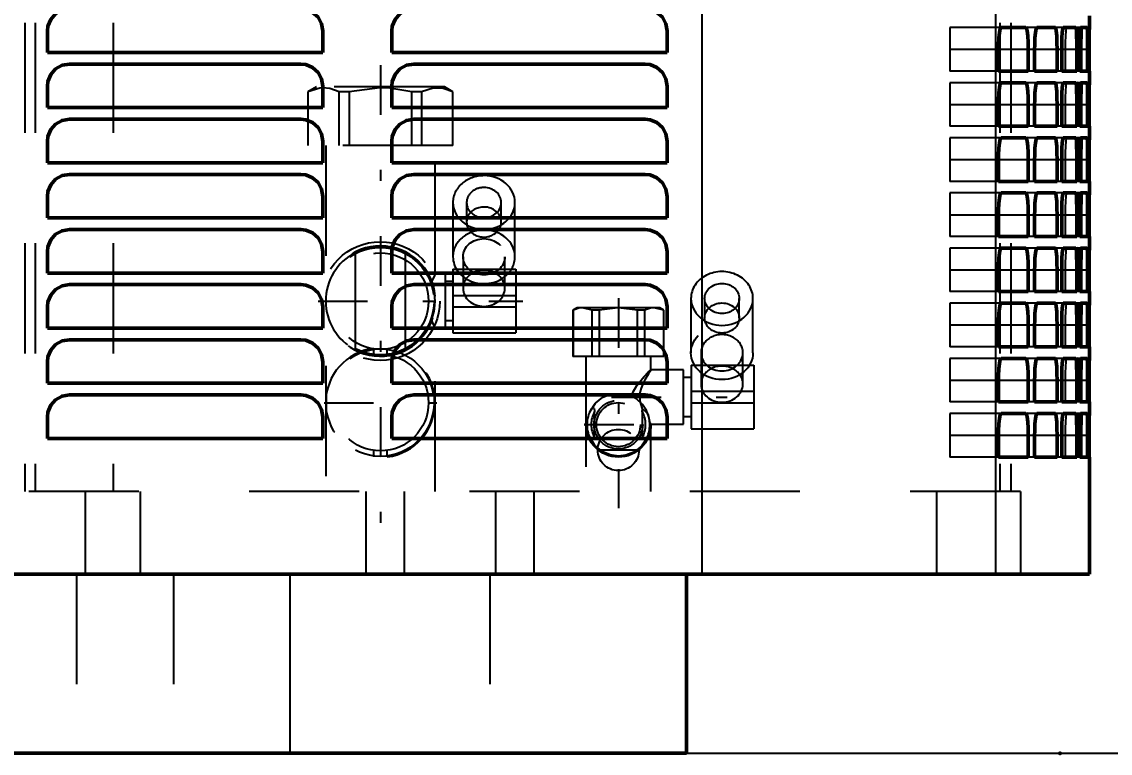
# Model space of a CAD drawing. Header units: inches. Extents: x 0 to 44.8, y 0 to 41.5.
# Drawn here: x 26.08 to 35.96, y 0 to 6.63 of the extents above; entities that cross this region are included whole.
import ezdxf

# ---------------------------------------------------------------- set-up
doc = ezdxf.new("R2010")
doc.units = ezdxf.units.IN
doc.header["$MEASUREMENT"] = 0
doc.linetypes.add('Center', pattern=[1.5, 0.45, -0.5, 0.05, -0.5])
doc.linetypes.add('Dashed', pattern=[2, 1, -1])
for name, color, linetype, lineweight in [('2d ConnectionPoints', 7, 'Continuous', 50), ('AM_0', 7, 'Continuous', 50), ('AM_4', 3, 'Continuous', 25), ('AM_5', 3, 'Continuous', 25), ('AM_7', 7, 'Center', 25), ('AM_9', 6, 'Dashed', 25)]:
    doc.layers.add(name, color=color, linetype=linetype, lineweight=lineweight)
doc.dimstyles.get("Standard").update_dxf_attribs({"dimtxt": 0.18, "dimasz": 0.18, "dimexe": 0.18, "dimexo": 0.0625, "dimgap": 0.09, "dimtad": 0, "dimtih": 1, "dimtoh": 1, "dimdec": 4, "dimzin": 0, "dimdsep": 46, "dimtxsty": 'Standard', "dimcen": 0.09, "dimadec": 0, "dimazin": 0, "dimtfac": 1, "dimtdec": 4, "dimtofl": 0, "dimtmove": 0, "dimatfit": 3, "dimfxl": 1, "dimtolj": 1, "dimtzin": 0, "dimarcsym": 0})

# ---------------------------------------------------------------- blocks, each defined once
blk = doc.blocks.new('*D1')
at = {"layer": 'AM_5', "color": 0, "lineweight": -2}
for p, q in [((35.5, 41.5), (41.77, 41.5)), ((41.77, 39.5), (41.77, 26.3846)), ((41.77, 2), (41.77, 15.1154)), ((32.11, 0), (41.77, 0))]:
    blk.add_line(p, q, dxfattribs=at)
at = {"layer": 'AM_5', "color": 0}
for points in [[(42.1033, 39.5), (41.4367, 39.5), (41.77, 41.5)], [(41.4367, 2), (42.1033, 2), (41.77, 0)]]:
    blk.add_solid(points, dxfattribs=at)
at = {"layer": 'Defpoints', "color": 0}
for p in [(35.5, 41.5), (32.11, 0), (41.77, 0)]:
    blk.add_point(p, dxfattribs=at)
at = {"layer": 'AM_5', "color": 0, "insert": (41.77, 20.75), "char_height": 2, "attachment_point": 5, "rotation": 90}
blk.add_mtext('\\A1;41.5 in', dxfattribs=at)

msp = doc.modelspace()

# ---------------------------------------------------------------- linework, layer by layer
at = {"layer": '2d ConnectionPoints'}
msp.add_point((35.5, 0), dxfattribs=at)
at = {"layer": 'AM_0'}
for p, q in [((35.77, 6.686), (35.77, 6.581)), ((26.311, 6.55), (26.311, 6.355)), ((28.811, 6.355), (28.811, 6.55)), ((29.436, 6.55), (29.436, 6.355)), ((31.936, 6.355), (31.936, 6.55)), ((35.19224, 6.581), (34.9658, 6.581)), ((35.4597, 6.581), (35.28911, 6.581)), ((35.64448, 6.581), (35.5294, 6.581)), ((35.74699, 6.581), (35.68716, 6.581)), ((35.77, 6.581), (35.76273, 6.581)), ((26.311, 6.355), (28.811, 6.355)), ((29.436, 6.355), (31.936, 6.355)), ((34.94226, 6.381), (34.94226, 6.186)), ((35.21185, 6.186), (35.21185, 6.381)), ((35.27091, 6.381), (35.27091, 6.186)), ((35.474, 6.186), (35.474, 6.381)), ((35.51649, 6.381), (35.51649, 6.186)), ((35.65351, 6.186), (35.65351, 6.381)), ((35.67953, 6.381), (35.67953, 6.186)), ((35.75075, 6.186), (35.75075, 6.381)), ((35.76035, 6.381), (35.76035, 6.186)), ((35.76593, 6.186), (35.76593, 6.381)), ((28.611, 6.25), (26.511, 6.25)), ((31.736, 6.25), (29.636, 6.25)), ((34.94226, 6.186), (35.21185, 6.186)), ((35.27091, 6.186), (35.474, 6.186)), ((35.51649, 6.186), (35.65351, 6.186)), ((35.67953, 6.186), (35.75075, 6.186)), ((35.76035, 6.186), (35.77, 6.186)), ((35.77, 6.186), (35.77, 6.081)), ((26.311, 6.05), (26.311, 5.855)), ((28.811, 5.855), (28.811, 6.05)), ((29.436, 6.05), (29.436, 5.855)), ((31.936, 5.855), (31.936, 6.05)), ((35.19224, 6.081), (34.9658, 6.081)), ((35.4597, 6.081), (35.28911, 6.081)), ((35.64448, 6.081), (35.5294, 6.081)), ((35.74699, 6.081), (35.68716, 6.081)), ((35.77, 6.081), (35.76273, 6.081)), ((26.311, 5.855), (28.811, 5.855)), ((29.436, 5.855), (31.936, 5.855)), ((34.94226, 5.881), (34.94226, 5.686)), ((35.21185, 5.686), (35.21185, 5.881)), ((35.27091, 5.881), (35.27091, 5.686)), ((35.474, 5.686), (35.474, 5.881)), ((35.51649, 5.881), (35.51649, 5.686)), ((35.65351, 5.686), (35.65351, 5.881)), ((35.67953, 5.881), (35.67953, 5.686)), ((35.75075, 5.686), (35.75075, 5.881)), ((35.76035, 5.881), (35.76035, 5.686)), ((35.76593, 5.686), (35.76593, 5.881)), ((28.611, 5.75), (26.511, 5.75)), ((31.736, 5.75), (29.636, 5.75)), ((34.94226, 5.686), (35.21185, 5.686)), ((35.27091, 5.686), (35.474, 5.686)), ((35.51649, 5.686), (35.65351, 5.686)), ((35.67953, 5.686), (35.75075, 5.686)), ((35.76035, 5.686), (35.77, 5.686)), ((35.77, 5.686), (35.77, 5.581)), ((26.311, 5.55), (26.311, 5.355)), ((28.811, 5.355), (28.811, 5.55)), ((29.436, 5.55), (29.436, 5.355)), ((31.936, 5.355), (31.936, 5.55)), ((35.19224, 5.581), (34.9658, 5.581)), ((35.4597, 5.581), (35.28911, 5.581)), ((35.64448, 5.581), (35.5294, 5.581)), ((35.74699, 5.581), (35.68716, 5.581)), ((35.77, 5.581), (35.76273, 5.581)), ((26.311, 5.355), (28.811, 5.355)), ((29.436, 5.355), (31.936, 5.355)), ((34.94226, 5.381), (34.94226, 5.186)), ((35.21185, 5.186), (35.21185, 5.381)), ((35.27091, 5.381), (35.27091, 5.186)), ((35.474, 5.186), (35.474, 5.381)), ((35.51649, 5.381), (35.51649, 5.186)), ((35.65351, 5.186), (35.65351, 5.381)), ((35.67953, 5.381), (35.67953, 5.186)), ((35.75075, 5.186), (35.75075, 5.381)), ((35.76035, 5.381), (35.76035, 5.186)), ((35.76593, 5.186), (35.76593, 5.381)), ((28.611, 5.25), (26.511, 5.25)), ((31.736, 5.25), (29.636, 5.25)), ((34.94226, 5.186), (35.21185, 5.186)), ((35.27091, 5.186), (35.474, 5.186)), ((35.51649, 5.186), (35.65351, 5.186)), ((35.67953, 5.186), (35.75075, 5.186)), ((35.76035, 5.186), (35.77, 5.186)), ((35.77, 5.186), (35.77, 5.081)), ((26.311, 5.05), (26.311, 4.855)), ((28.811, 4.855), (28.811, 5.05)), ((29.436, 5.05), (29.436, 4.855)), ((31.936, 4.855), (31.936, 5.05)), ((35.19224, 5.081), (34.9658, 5.081)), ((35.4597, 5.081), (35.28911, 5.081)), ((35.64448, 5.081), (35.5294, 5.081)), ((35.74699, 5.081), (35.68716, 5.081)), ((35.77, 5.081), (35.76273, 5.081)), ((26.311, 4.855), (28.811, 4.855)), ((29.436, 4.855), (31.936, 4.855)), ((34.94226, 4.881), (34.94226, 4.686)), ((35.21185, 4.686), (35.21185, 4.881)), ((35.27091, 4.881), (35.27091, 4.686)), ((35.474, 4.686), (35.474, 4.881)), ((35.51649, 4.881), (35.51649, 4.686)), ((35.65351, 4.686), (35.65351, 4.881)), ((35.67953, 4.881), (35.67953, 4.686)), ((35.75075, 4.686), (35.75075, 4.881)), ((35.76035, 4.881), (35.76035, 4.686)), ((35.76593, 4.686), (35.76593, 4.881)), ((28.611, 4.75), (26.511, 4.75)), ((31.736, 4.75), (29.636, 4.75)), ((34.94226, 4.686), (35.21185, 4.686)), ((35.27091, 4.686), (35.474, 4.686)), ((35.51649, 4.686), (35.65351, 4.686)), ((35.67953, 4.686), (35.75075, 4.686)), ((35.76035, 4.686), (35.77, 4.686)), ((35.77, 4.686), (35.77, 4.581)), ((26.311, 4.55), (26.311, 4.355)), ((28.811, 4.355), (28.811, 4.55)), ((29.436, 4.55), (29.436, 4.355)), ((31.936, 4.355), (31.936, 4.55)), ((35.19224, 4.581), (34.9658, 4.581)), ((35.4597, 4.581), (35.28911, 4.581)), ((35.64448, 4.581), (35.5294, 4.581)), ((35.74699, 4.581), (35.68716, 4.581)), ((35.77, 4.581), (35.76273, 4.581)), ((26.311, 4.355), (28.811, 4.355)), ((29.436, 4.355), (31.936, 4.355)), ((34.94226, 4.381), (34.94226, 4.186)), ((35.21185, 4.186), (35.21185, 4.381)), ((35.27091, 4.381), (35.27091, 4.186)), ((35.474, 4.186), (35.474, 4.381)), ((35.51649, 4.381), (35.51649, 4.186)), ((35.65351, 4.186), (35.65351, 4.381)), ((35.67953, 4.381), (35.67953, 4.186)), ((35.75075, 4.186), (35.75075, 4.381)), ((35.76035, 4.381), (35.76035, 4.186)), ((35.76593, 4.186), (35.76593, 4.381)), ((28.611, 4.25), (26.511, 4.25)), ((31.736, 4.25), (29.636, 4.25)), ((34.94226, 4.186), (35.21185, 4.186)), ((35.27091, 4.186), (35.474, 4.186)), ((35.51649, 4.186), (35.65351, 4.186)), ((35.67953, 4.186), (35.75075, 4.186)), ((35.76035, 4.186), (35.77, 4.186)), ((35.77, 4.186), (35.77, 4.081)), ((35.19224, 4.081), (34.9658, 4.081)), ((35.4597, 4.081), (35.28911, 4.081)), ((35.64448, 4.081), (35.5294, 4.081)), ((35.74699, 4.081), (35.68716, 4.081)), ((35.77, 4.081), (35.76273, 4.081)), ((26.311, 4.05), (26.311, 3.855)), ((28.811, 3.855), (28.811, 4.05)), ((29.436, 4.05), (29.436, 3.855)), ((31.936, 3.855), (31.936, 4.05)), ((26.311, 3.855), (28.811, 3.855)), ((29.436, 3.855), (31.936, 3.855)), ((34.94226, 3.881), (34.94226, 3.686)), ((35.21185, 3.686), (35.21185, 3.881)), ((35.27091, 3.881), (35.27091, 3.686)), ((35.474, 3.686), (35.474, 3.881)), ((35.51649, 3.881), (35.51649, 3.686)), ((35.65351, 3.686), (35.65351, 3.881)), ((35.67953, 3.881), (35.67953, 3.686)), ((35.75075, 3.686), (35.75075, 3.881)), ((35.76035, 3.881), (35.76035, 3.686)), ((35.76593, 3.686), (35.76593, 3.881)), ((28.611, 3.75), (26.511, 3.75)), ((31.736, 3.75), (29.636, 3.75)), ((34.94226, 3.686), (35.21185, 3.686)), ((35.27091, 3.686), (35.474, 3.686)), ((35.51649, 3.686), (35.65351, 3.686)), ((35.67953, 3.686), (35.75075, 3.686)), ((35.76035, 3.686), (35.77, 3.686)), ((35.77, 3.686), (35.77, 3.581)), ((35.19224, 3.581), (34.9658, 3.581)), ((35.4597, 3.581), (35.28911, 3.581)), ((35.64448, 3.581), (35.5294, 3.581)), ((35.74699, 3.581), (35.68716, 3.581)), ((35.77, 3.581), (35.76273, 3.581)), ((26.311, 3.55), (26.311, 3.355)), ((28.811, 3.355), (28.811, 3.55)), ((29.436, 3.55), (29.436, 3.355)), ((31.936, 3.355), (31.936, 3.55)), ((34.94226, 3.381), (34.94226, 3.186)), ((35.21185, 3.186), (35.21185, 3.381)), ((35.27091, 3.381), (35.27091, 3.186)), ((35.474, 3.186), (35.474, 3.381)), ((35.51649, 3.381), (35.51649, 3.186)), ((35.65351, 3.186), (35.65351, 3.381)), ((35.67953, 3.381), (35.67953, 3.186)), ((35.75075, 3.186), (35.75075, 3.381)), ((35.76035, 3.381), (35.76035, 3.186)), ((35.76593, 3.186), (35.76593, 3.381)), ((26.311, 3.355), (28.811, 3.355)), ((29.436, 3.355), (31.936, 3.355)), ((28.611, 3.25), (26.511, 3.25)), ((31.736, 3.25), (29.636, 3.25)), ((34.94226, 3.186), (35.21185, 3.186)), ((35.27091, 3.186), (35.474, 3.186)), ((35.51649, 3.186), (35.65351, 3.186)), ((35.67953, 3.186), (35.75075, 3.186)), ((35.76035, 3.186), (35.77, 3.186)), ((35.77, 3.186), (35.77, 3.081)), ((35.19224, 3.081), (34.9658, 3.081)), ((35.4597, 3.081), (35.28911, 3.081)), ((35.64448, 3.081), (35.5294, 3.081)), ((35.74699, 3.081), (35.68716, 3.081)), ((35.77, 3.081), (35.76273, 3.081)), ((26.311, 3.05), (26.311, 2.855)), ((28.811, 2.855), (28.811, 3.05)), ((29.436, 3.05), (29.436, 2.855)), ((31.936, 2.855), (31.936, 3.05)), ((34.94226, 2.881), (34.94226, 2.686)), ((35.21185, 2.686), (35.21185, 2.881)), ((35.27091, 2.881), (35.27091, 2.686)), ((35.474, 2.686), (35.474, 2.881)), ((35.51649, 2.881), (35.51649, 2.686)), ((35.65351, 2.686), (35.65351, 2.881)), ((35.67953, 2.881), (35.67953, 2.686)), ((35.75075, 2.686), (35.75075, 2.881)), ((35.76035, 2.881), (35.76035, 2.686)), ((35.76593, 2.686), (35.76593, 2.881)), ((26.311, 2.855), (28.811, 2.855)), ((29.436, 2.855), (31.936, 2.855)), ((34.94226, 2.686), (35.21185, 2.686)), ((35.27091, 2.686), (35.474, 2.686)), ((35.51649, 2.686), (35.65351, 2.686)), ((35.67953, 2.686), (35.75075, 2.686)), ((35.76035, 2.686), (35.77, 2.686)), ((35.77, 2.686), (35.77, 1.625)), ((0.23, 1.625), (35.77, 1.625)), ((32.11, 1.625), (32.11, 0)), ((3.39, 0), (32.11, 0))]:
    msp.add_line(p, q, dxfattribs=at)
for points in [[(26.511, 6.75), (26.44468, 6.73868), (26.38582, 6.70598), (26.34117, 6.65563), (26.31577, 6.59343), (26.311, 6.55)], [(28.811, 6.55), (28.7998, 6.616), (28.76748, 6.67455), (28.71764, 6.7192), (28.65567, 6.74495), (28.611, 6.75)], [(29.636, 6.75), (29.56956, 6.73864), (29.51061, 6.70582), (29.46596, 6.65529), (29.44068, 6.59301), (29.436, 6.55)], [(31.936, 6.55), (31.92484, 6.61586), (31.89269, 6.6743), (31.84305, 6.71894), (31.78119, 6.74483), (31.736, 6.75)], [(34.9658, 6.581), (34.95801, 6.5696), (34.95106, 6.53665), (34.94579, 6.48596), (34.94281, 6.42359), (34.94226, 6.381)], [(35.21185, 6.381), (35.21076, 6.44697), (35.20761, 6.5055), (35.20275, 6.55014), (35.19666, 6.57592), (35.19224, 6.581)], [(35.28911, 6.581), (35.28311, 6.56965), (35.27775, 6.53686), (35.27366, 6.48638), (35.27134, 6.42412), (35.27091, 6.381)], [(35.474, 6.381), (35.4732, 6.44708), (35.4709, 6.5057), (35.46735, 6.55035), (35.4629, 6.57601), (35.4597, 6.581)], [(35.5294, 6.581), (35.52516, 6.56969), (35.52136, 6.53702), (35.51846, 6.4867), (35.51681, 6.42451), (35.51649, 6.381)], [(35.65351, 6.381), (35.65301, 6.44715), (35.65156, 6.50585), (35.64931, 6.5505), (35.6465, 6.57608), (35.64448, 6.581)], [(35.68716, 6.581), (35.68467, 6.56971), (35.68243, 6.53712), (35.68071, 6.4869), (35.67972, 6.42476), (35.67953, 6.381)], [(35.75075, 6.381), (35.75055, 6.44719), (35.74996, 6.50592), (35.74902, 6.55057), (35.74784, 6.57611), (35.74699, 6.581)], [(35.76273, 6.581), (35.76198, 6.56972), (35.76128, 6.53717), (35.76073, 6.487), (35.76041, 6.42489), (35.76035, 6.381)], [(35.76593, 6.381), (35.76603, 6.4472), (35.76629, 6.50594), (35.76667, 6.55059), (35.76712, 6.57612), (35.76742, 6.581)], [(26.511, 6.25), (26.44468, 6.23868), (26.38582, 6.20598), (26.34117, 6.15563), (26.31577, 6.09343), (26.311, 6.05)], [(28.811, 6.05), (28.7998, 6.116), (28.76748, 6.17455), (28.71764, 6.2192), (28.65567, 6.24495), (28.611, 6.25)], [(29.636, 6.25), (29.56956, 6.23864), (29.51061, 6.20582), (29.46596, 6.15529), (29.44068, 6.09301), (29.436, 6.05)], [(31.936, 6.05), (31.92484, 6.11586), (31.89269, 6.1743), (31.84305, 6.21894), (31.78119, 6.24483), (31.736, 6.25)], [(34.9658, 6.081), (34.95801, 6.0696), (34.95106, 6.03665), (34.94579, 5.98596), (34.94281, 5.92359), (34.94226, 5.881)], [(35.21185, 5.881), (35.21076, 5.94697), (35.20761, 6.0055), (35.20275, 6.05014), (35.19666, 6.07592), (35.19224, 6.081)], [(35.28911, 6.081), (35.28311, 6.06965), (35.27775, 6.03686), (35.27366, 5.98638), (35.27134, 5.92412), (35.27091, 5.881)], [(35.474, 5.881), (35.4732, 5.94708), (35.4709, 6.0057), (35.46735, 6.05035), (35.4629, 6.07601), (35.4597, 6.081)], [(35.5294, 6.081), (35.52516, 6.06969), (35.52136, 6.03702), (35.51846, 5.9867), (35.51681, 5.92451), (35.51649, 5.881)], [(35.65351, 5.881), (35.65301, 5.94715), (35.65156, 6.00585), (35.64931, 6.0505), (35.6465, 6.07608), (35.64448, 6.081)], [(35.68716, 6.081), (35.68467, 6.06971), (35.68243, 6.03712), (35.68071, 5.9869), (35.67972, 5.92476), (35.67953, 5.881)], [(35.75075, 5.881), (35.75055, 5.94719), (35.74996, 6.00592), (35.74902, 6.05057), (35.74784, 6.07611), (35.74699, 6.081)], [(35.76273, 6.081), (35.76198, 6.06972), (35.76128, 6.03717), (35.76073, 5.987), (35.76041, 5.92489), (35.76035, 5.881)], [(35.76593, 5.881), (35.76603, 5.9472), (35.76629, 6.00594), (35.76667, 6.05059), (35.76712, 6.07612), (35.76742, 6.081)], [(26.511, 5.75), (26.44468, 5.73868), (26.38582, 5.70598), (26.34117, 5.65563), (26.31577, 5.59343), (26.311, 5.55)], [(28.811, 5.55), (28.7998, 5.616), (28.76748, 5.67455), (28.71764, 5.7192), (28.65567, 5.74495), (28.611, 5.75)], [(29.636, 5.75), (29.56956, 5.73864), (29.51061, 5.70582), (29.46596, 5.65529), (29.44068, 5.59301), (29.436, 5.55)], [(31.936, 5.55), (31.92484, 5.61586), (31.89269, 5.6743), (31.84305, 5.71894), (31.78119, 5.74483), (31.736, 5.75)], [(34.9658, 5.581), (34.95801, 5.5696), (34.95106, 5.53665), (34.94579, 5.48596), (34.94281, 5.42359), (34.94226, 5.381)], [(35.21185, 5.381), (35.21076, 5.44697), (35.20761, 5.5055), (35.20275, 5.55014), (35.19666, 5.57592), (35.19224, 5.581)], [(35.28911, 5.581), (35.28311, 5.56965), (35.27775, 5.53686), (35.27366, 5.48638), (35.27134, 5.42412), (35.27091, 5.381)], [(35.474, 5.381), (35.4732, 5.44708), (35.4709, 5.5057), (35.46735, 5.55035), (35.4629, 5.57601), (35.4597, 5.581)], [(35.5294, 5.581), (35.52516, 5.56969), (35.52136, 5.53702), (35.51846, 5.4867), (35.51681, 5.42451), (35.51649, 5.381)], [(35.65351, 5.381), (35.65301, 5.44715), (35.65156, 5.50585), (35.64931, 5.5505), (35.6465, 5.57608), (35.64448, 5.581)], [(35.68716, 5.581), (35.68467, 5.56971), (35.68243, 5.53712), (35.68071, 5.4869), (35.67972, 5.42476), (35.67953, 5.381)], [(35.75075, 5.381), (35.75055, 5.44719), (35.74996, 5.50592), (35.74902, 5.55057), (35.74784, 5.57611), (35.74699, 5.581)], [(35.76273, 5.581), (35.76198, 5.56972), (35.76128, 5.53717), (35.76073, 5.487), (35.76041, 5.42489), (35.76035, 5.381)], [(35.76593, 5.381), (35.76603, 5.4472), (35.76629, 5.50594), (35.76667, 5.55059), (35.76712, 5.57612), (35.76742, 5.581)], [(26.511, 5.25), (26.44468, 5.23868), (26.38582, 5.20598), (26.34117, 5.15563), (26.31577, 5.09343), (26.311, 5.05)], [(28.811, 5.05), (28.7998, 5.116), (28.76748, 5.17455), (28.71764, 5.2192), (28.65567, 5.24495), (28.611, 5.25)], [(29.636, 5.25), (29.56956, 5.23864), (29.51061, 5.20582), (29.46596, 5.15529), (29.44068, 5.09301), (29.436, 5.05)], [(31.936, 5.05), (31.92484, 5.11586), (31.89269, 5.1743), (31.84305, 5.21894), (31.78119, 5.24483), (31.736, 5.25)], [(34.9658, 5.081), (34.95801, 5.0696), (34.95106, 5.03665), (34.94579, 4.98596), (34.94281, 4.92359), (34.94226, 4.881)], [(35.21185, 4.881), (35.21076, 4.94697), (35.20761, 5.0055), (35.20275, 5.05014), (35.19666, 5.07592), (35.19224, 5.081)], [(35.28911, 5.081), (35.28311, 5.06965), (35.27775, 5.03686), (35.27366, 4.98638), (35.27134, 4.92412), (35.27091, 4.881)], [(35.474, 4.881), (35.4732, 4.94708), (35.4709, 5.0057), (35.46735, 5.05035), (35.4629, 5.07601), (35.4597, 5.081)], [(35.5294, 5.081), (35.52516, 5.06969), (35.52136, 5.03702), (35.51846, 4.9867), (35.51681, 4.92451), (35.51649, 4.881)], [(35.65351, 4.881), (35.65301, 4.94715), (35.65156, 5.00585), (35.64931, 5.0505), (35.6465, 5.07608), (35.64448, 5.081)], [(35.68716, 5.081), (35.68467, 5.06971), (35.68243, 5.03712), (35.68071, 4.9869), (35.67972, 4.92476), (35.67953, 4.881)], [(35.75075, 4.881), (35.75055, 4.94719), (35.74996, 5.00592), (35.74902, 5.05057), (35.74784, 5.07611), (35.74699, 5.081)], [(35.76273, 5.081), (35.76198, 5.06972), (35.76128, 5.03717), (35.76073, 4.987), (35.76041, 4.92489), (35.76035, 4.881)], [(35.76593, 4.881), (35.76603, 4.9472), (35.76629, 5.00594), (35.76667, 5.05059), (35.76712, 5.07612), (35.76742, 5.081)], [(26.511, 4.75), (26.44468, 4.73868), (26.38582, 4.70598), (26.34117, 4.65563), (26.31577, 4.59343), (26.311, 4.55)], [(28.811, 4.55), (28.7998, 4.616), (28.76748, 4.67455), (28.71764, 4.7192), (28.65567, 4.74495), (28.611, 4.75)], [(29.636, 4.75), (29.56956, 4.73864), (29.51061, 4.70582), (29.46596, 4.65529), (29.44068, 4.59301), (29.436, 4.55)], [(31.936, 4.55), (31.92484, 4.61586), (31.89269, 4.6743), (31.84305, 4.71894), (31.78119, 4.74483), (31.736, 4.75)], [(34.9658, 4.581), (34.95801, 4.5696), (34.95106, 4.53665), (34.94579, 4.48596), (34.94281, 4.42359), (34.94226, 4.381)], [(35.21185, 4.381), (35.21076, 4.44697), (35.20761, 4.5055), (35.20275, 4.55014), (35.19666, 4.57592), (35.19224, 4.581)], [(35.28911, 4.581), (35.28311, 4.56965), (35.27775, 4.53686), (35.27366, 4.48638), (35.27134, 4.42412), (35.27091, 4.381)], [(35.474, 4.381), (35.4732, 4.44708), (35.4709, 4.5057), (35.46735, 4.55035), (35.4629, 4.57601), (35.4597, 4.581)], [(35.5294, 4.581), (35.52516, 4.56969), (35.52136, 4.53702), (35.51846, 4.4867), (35.51681, 4.42451), (35.51649, 4.381)], [(35.65351, 4.381), (35.65301, 4.44715), (35.65156, 4.50585), (35.64931, 4.5505), (35.6465, 4.57608), (35.64448, 4.581)], [(35.68716, 4.581), (35.68467, 4.56971), (35.68243, 4.53712), (35.68071, 4.4869), (35.67972, 4.42476), (35.67953, 4.381)], [(35.75075, 4.381), (35.75055, 4.44719), (35.74996, 4.50592), (35.74902, 4.55057), (35.74784, 4.57611), (35.74699, 4.581)], [(35.76273, 4.581), (35.76198, 4.56972), (35.76128, 4.53717), (35.76073, 4.487), (35.76041, 4.42489), (35.76035, 4.381)], [(35.76593, 4.381), (35.76603, 4.4472), (35.76629, 4.50594), (35.76667, 4.55059), (35.76712, 4.57612), (35.76742, 4.581)], [(26.511, 4.25), (26.44468, 4.23868), (26.38582, 4.20598), (26.34117, 4.15563), (26.31577, 4.09343), (26.311, 4.05)], [(28.811, 4.05), (28.7998, 4.116), (28.76748, 4.17455), (28.71764, 4.2192), (28.65567, 4.24495), (28.611, 4.25)], [(29.636, 4.25), (29.56956, 4.23864), (29.51061, 4.20582), (29.46596, 4.15529), (29.44068, 4.09301), (29.436, 4.05)], [(31.936, 4.05), (31.92484, 4.11586), (31.89269, 4.1743), (31.84305, 4.21894), (31.78119, 4.24483), (31.736, 4.25)], [(34.9658, 4.081), (34.95801, 4.0696), (34.95106, 4.03665), (34.94579, 3.98596), (34.94281, 3.92359), (34.94226, 3.881)], [(35.21185, 3.881), (35.21076, 3.94697), (35.20761, 4.0055), (35.20275, 4.05014), (35.19666, 4.07592), (35.19224, 4.081)], [(35.28911, 4.081), (35.28311, 4.06965), (35.27775, 4.03686), (35.27366, 3.98638), (35.27134, 3.92412), (35.27091, 3.881)], [(35.474, 3.881), (35.4732, 3.94708), (35.4709, 4.0057), (35.46735, 4.05035), (35.4629, 4.07601), (35.4597, 4.081)], [(35.5294, 4.081), (35.52516, 4.06969), (35.52136, 4.03702), (35.51846, 3.9867), (35.51681, 3.92451), (35.51649, 3.881)], [(35.65351, 3.881), (35.65301, 3.94715), (35.65156, 4.00585), (35.64931, 4.0505), (35.6465, 4.07608), (35.64448, 4.081)], [(35.68716, 4.081), (35.68467, 4.06971), (35.68243, 4.03712), (35.68071, 3.9869), (35.67972, 3.92476), (35.67953, 3.881)], [(35.75075, 3.881), (35.75055, 3.94719), (35.74996, 4.00592), (35.74902, 4.05057), (35.74784, 4.07611), (35.74699, 4.081)], [(35.76273, 4.081), (35.76198, 4.06972), (35.76128, 4.03717), (35.76073, 3.987), (35.76041, 3.92489), (35.76035, 3.881)], [(35.76593, 3.881), (35.76603, 3.9472), (35.76629, 4.00594), (35.76667, 4.05059), (35.76712, 4.07612), (35.76742, 4.081)], [(26.511, 3.75), (26.44468, 3.73868), (26.38582, 3.70598), (26.34117, 3.65563), (26.31577, 3.59343), (26.311, 3.55)], [(28.811, 3.55), (28.7998, 3.616), (28.76748, 3.67455), (28.71764, 3.7192), (28.65567, 3.74495), (28.611, 3.75)], [(29.636, 3.75), (29.56956, 3.73864), (29.51061, 3.70582), (29.46596, 3.65529), (29.44068, 3.59301), (29.436, 3.55)], [(31.936, 3.55), (31.92484, 3.61586), (31.89269, 3.6743), (31.84305, 3.71894), (31.78119, 3.74483), (31.736, 3.75)], [(34.9658, 3.581), (34.95801, 3.5696), (34.95106, 3.53665), (34.94579, 3.48596), (34.94281, 3.42359), (34.94226, 3.381)], [(35.21185, 3.381), (35.21076, 3.44697), (35.20761, 3.5055), (35.20275, 3.55014), (35.19666, 3.57592), (35.19224, 3.581)], [(35.28911, 3.581), (35.28311, 3.56965), (35.27775, 3.53686), (35.27366, 3.48638), (35.27134, 3.42412), (35.27091, 3.381)], [(35.474, 3.381), (35.4732, 3.44708), (35.4709, 3.5057), (35.46735, 3.55035), (35.4629, 3.57601), (35.4597, 3.581)], [(35.5294, 3.581), (35.52516, 3.56969), (35.52136, 3.53702), (35.51846, 3.4867), (35.51681, 3.42451), (35.51649, 3.381)], [(35.65351, 3.381), (35.65301, 3.44715), (35.65156, 3.50585), (35.64931, 3.5505), (35.6465, 3.57608), (35.64448, 3.581)], [(35.68716, 3.581), (35.68467, 3.56971), (35.68243, 3.53712), (35.68071, 3.4869), (35.67972, 3.42476), (35.67953, 3.381)], [(35.75075, 3.381), (35.75055, 3.44719), (35.74996, 3.50592), (35.74902, 3.55057), (35.74784, 3.57611), (35.74699, 3.581)], [(35.76273, 3.581), (35.76198, 3.56972), (35.76128, 3.53717), (35.76073, 3.487), (35.76041, 3.42489), (35.76035, 3.381)], [(35.76593, 3.381), (35.76603, 3.4472), (35.76629, 3.50594), (35.76667, 3.55059), (35.76712, 3.57612), (35.76742, 3.581)], [(26.511, 3.25), (26.44468, 3.23868), (26.38582, 3.20598), (26.34117, 3.15563), (26.31577, 3.09343), (26.311, 3.05)], [(28.811, 3.05), (28.7998, 3.116), (28.76748, 3.17455), (28.71764, 3.2192), (28.65567, 3.24495), (28.611, 3.25)], [(29.636, 3.25), (29.56956, 3.23864), (29.51061, 3.20582), (29.46596, 3.15529), (29.44068, 3.09301), (29.436, 3.05)], [(31.936, 3.05), (31.92484, 3.11586), (31.89269, 3.1743), (31.84305, 3.21894), (31.78119, 3.24483), (31.736, 3.25)], [(34.9658, 3.081), (34.95801, 3.0696), (34.95106, 3.03665), (34.94579, 2.98596), (34.94281, 2.92359), (34.94226, 2.881)], [(35.21185, 2.881), (35.21076, 2.94697), (35.20761, 3.0055), (35.20275, 3.05014), (35.19666, 3.07592), (35.19224, 3.081)], [(35.28911, 3.081), (35.28311, 3.06965), (35.27775, 3.03686), (35.27366, 2.98638), (35.27134, 2.92412), (35.27091, 2.881)], [(35.474, 2.881), (35.4732, 2.94708), (35.4709, 3.0057), (35.46735, 3.05035), (35.4629, 3.07601), (35.4597, 3.081)], [(35.5294, 3.081), (35.52516, 3.06969), (35.52136, 3.03702), (35.51846, 2.9867), (35.51681, 2.92451), (35.51649, 2.881)], [(35.65351, 2.881), (35.65301, 2.94715), (35.65156, 3.00585), (35.64931, 3.0505), (35.6465, 3.07608), (35.64448, 3.081)], [(35.68716, 3.081), (35.68467, 3.06971), (35.68243, 3.03712), (35.68071, 2.9869), (35.67972, 2.92476), (35.67953, 2.881)], [(35.75075, 2.881), (35.75055, 2.94719), (35.74996, 3.00592), (35.74902, 3.05057), (35.74784, 3.07611), (35.74699, 3.081)], [(35.76273, 3.081), (35.76198, 3.06972), (35.76128, 3.03717), (35.76073, 2.987), (35.76041, 2.92489), (35.76035, 2.881)], [(35.76593, 2.881), (35.76603, 2.9472), (35.76629, 3.00594), (35.76667, 3.05059), (35.76712, 3.07612), (35.76742, 3.081)]]:
    msp.add_lwpolyline(points, dxfattribs=at)
at = {"layer": 'AM_4'}
for p, q in [((32.2511, 41.5), (32.2511, 1.625)), ((34.91416, 41.5), (34.91416, 1.625)), ((35.21185, 6.381), (34.94226, 6.381)), ((35.474, 6.381), (35.27091, 6.381)), ((35.65351, 6.381), (35.51649, 6.381)), ((35.75075, 6.381), (35.67953, 6.381)), ((35.76593, 6.381), (35.76035, 6.381)), ((35.21185, 5.881), (34.94226, 5.881)), ((35.474, 5.881), (35.27091, 5.881)), ((35.65351, 5.881), (35.51649, 5.881)), ((35.75075, 5.881), (35.67953, 5.881)), ((35.76593, 5.881), (35.76035, 5.881)), ((35.21185, 5.381), (34.94226, 5.381)), ((35.474, 5.381), (35.27091, 5.381)), ((35.65351, 5.381), (35.51649, 5.381)), ((35.75075, 5.381), (35.67953, 5.381)), ((35.76593, 5.381), (35.76035, 5.381)), ((35.21185, 4.881), (34.94226, 4.881)), ((35.474, 4.881), (35.27091, 4.881)), ((35.65351, 4.881), (35.51649, 4.881)), ((35.75075, 4.881), (35.67953, 4.881)), ((35.76593, 4.881), (35.76035, 4.881)), ((35.21185, 4.381), (34.94226, 4.381)), ((35.474, 4.381), (35.27091, 4.381)), ((35.65351, 4.381), (35.51649, 4.381)), ((35.75075, 4.381), (35.67953, 4.381)), ((35.76593, 4.381), (35.76035, 4.381)), ((35.21185, 3.881), (34.94226, 3.881)), ((35.474, 3.881), (35.27091, 3.881)), ((35.65351, 3.881), (35.51649, 3.881)), ((35.75075, 3.881), (35.67953, 3.881)), ((35.76593, 3.881), (35.76035, 3.881)), ((35.21185, 3.381), (34.94226, 3.381)), ((35.474, 3.381), (35.27091, 3.381)), ((35.65351, 3.381), (35.51649, 3.381)), ((35.75075, 3.381), (35.67953, 3.381)), ((35.76593, 3.381), (35.76035, 3.381)), ((35.21185, 2.881), (34.94226, 2.881)), ((35.474, 2.881), (35.27091, 2.881)), ((35.65351, 2.881), (35.51649, 2.881)), ((35.75075, 2.881), (35.67953, 2.881)), ((35.76593, 2.881), (35.76035, 2.881)), ((28.51, 1.625), (28.51, 0))]:
    msp.add_line(p, q, dxfattribs=at)
at = {"layer": 'AM_7'}
for p, q in [((29.333, 6.2396), (29.333, 1.9144)), ((28.76757, 4.1), (30.6245, 4.1)), ((31.493, 4.1265), (31.493, 2.2235)), ((28.82165, 3.179), (29.84435, 3.179)), ((31.4315, 3.23), (32.7845, 3.23)), ((31.18325, 2.98), (31.80275, 2.98)), ((31.29665, 2.75), (31.68935, 2.75))]:
    msp.add_line(p, q, dxfattribs=at)
at = {"layer": 'AM_9'}
for p, q in [((26.10681, 14.625), (26.10681, 2.375)), ((26.2, 14.625), (26.2, 2.375)), ((26.90711, 14.625), (26.90711, 2.375)), ((34.95546, 14.625), (34.95546, 2.375)), ((35.05486, 14.625), (35.05486, 2.375)), ((34.5, 6.581), (34.5, 6.186)), ((34.9658, 6.581), (34.5, 6.581)), ((35.28911, 6.581), (35.19224, 6.581)), ((35.5294, 6.581), (35.4597, 6.581)), ((35.68716, 6.581), (35.64448, 6.581)), ((35.76273, 6.581), (35.74699, 6.581)), ((34.94226, 6.381), (34.5, 6.381)), ((35.27091, 6.381), (35.21185, 6.381)), ((35.51649, 6.381), (35.474, 6.381)), ((35.55007, 6.186), (35.55007, 6.381)), ((35.67953, 6.381), (35.65351, 6.381)), ((35.67586, 6.381), (35.67586, 6.186)), ((35.69909, 6.186), (35.69909, 6.381)), ((35.76035, 6.381), (35.75075, 6.381)), ((35.75913, 6.381), (35.75913, 6.186)), ((34.94226, 6.186), (34.5, 6.186)), ((35.27091, 6.186), (35.21185, 6.186)), ((35.51649, 6.186), (35.474, 6.186)), ((35.67953, 6.186), (35.65351, 6.186)), ((35.76035, 6.186), (35.75075, 6.186)), ((28.7525, 6.043), (28.674, 5.99768)), ((29.9135, 6.043), (28.7525, 6.043)), ((29.43688, 6.02972), (29.41924, 6.03132)), ((29.61734, 5.99768), (29.43688, 6.02972)), ((29.992, 5.99768), (29.9135, 6.043)), ((34.5, 6.081), (34.5, 5.686)), ((34.9658, 6.081), (34.5, 6.081)), ((35.28911, 6.081), (35.19224, 6.081)), ((35.5294, 6.081), (35.4597, 6.081)), ((35.68716, 6.081), (35.64448, 6.081)), ((35.76273, 6.081), (35.74699, 6.081)), ((28.674, 5.99768), (28.674, 5.512)), ((28.67598, 5.99768), (28.674, 5.99768)), ((28.67598, 5.99768), (28.67598, 5.512)), ((28.96032, 5.512), (28.96032, 5.99768)), ((29.04866, 5.99768), (28.96032, 5.99768)), ((29.04866, 5.99768), (29.04866, 5.512)), ((29.61734, 5.512), (29.61734, 5.99768)), ((29.70568, 5.99768), (29.61734, 5.99768)), ((29.70568, 5.99768), (29.70568, 5.512)), ((29.99002, 5.512), (29.99002, 5.99768)), ((29.992, 5.99768), (29.99002, 5.99768)), ((29.992, 5.512), (29.992, 5.99768)), ((34.94226, 5.881), (34.5, 5.881)), ((35.27091, 5.881), (35.21185, 5.881)), ((35.51649, 5.881), (35.474, 5.881)), ((35.55007, 5.686), (35.55007, 5.881)), ((35.67953, 5.881), (35.65351, 5.881)), ((35.67586, 5.881), (35.67586, 5.686)), ((35.69909, 5.686), (35.69909, 5.881)), ((35.76035, 5.881), (35.75075, 5.881)), ((35.75913, 5.881), (35.75913, 5.686)), ((34.94226, 5.686), (34.5, 5.686)), ((35.27091, 5.686), (35.21185, 5.686)), ((35.51649, 5.686), (35.474, 5.686)), ((35.67953, 5.686), (35.65351, 5.686)), ((35.76035, 5.686), (35.75075, 5.686)), ((34.5, 5.581), (34.5, 5.186)), ((34.9658, 5.581), (34.5, 5.581)), ((35.28911, 5.581), (35.19224, 5.581)), ((35.5294, 5.581), (35.4597, 5.581)), ((35.68716, 5.581), (35.64448, 5.581)), ((35.76273, 5.581), (35.74699, 5.581)), ((29.992, 5.512), (28.674, 5.512)), ((28.837, 5.512), (28.837, 2.375)), ((29.829, 4.346), (29.829, 5.512)), ((34.94226, 5.381), (34.5, 5.381)), ((35.27091, 5.381), (35.21185, 5.381)), ((35.51649, 5.381), (35.474, 5.381)), ((35.55007, 5.186), (35.55007, 5.381)), ((35.67953, 5.381), (35.65351, 5.381)), ((35.67586, 5.381), (35.67586, 5.186)), ((35.69909, 5.186), (35.69909, 5.381)), ((35.76035, 5.381), (35.75075, 5.381)), ((35.75913, 5.381), (35.75913, 5.186)), ((34.94226, 5.186), (34.5, 5.186)), ((35.27091, 5.186), (35.21185, 5.186)), ((35.51649, 5.186), (35.474, 5.186)), ((35.67953, 5.186), (35.65351, 5.186)), ((35.76035, 5.186), (35.75075, 5.186)), ((34.5, 5.081), (34.5, 4.686)), ((34.9658, 5.081), (34.5, 5.081)), ((35.28911, 5.081), (35.19224, 5.081)), ((35.5294, 5.081), (35.4597, 5.081)), ((35.68716, 5.081), (35.64448, 5.081)), ((35.76273, 5.081), (35.74699, 5.081)), ((29.9915, 4.99413), (29.9915, 4.50213)), ((30.1155, 4.99413), (30.1155, 4.81713)), ((30.4305, 4.81713), (30.4305, 4.99413)), ((30.5545, 4.50213), (30.5545, 4.99413)), ((34.94226, 4.881), (34.5, 4.881)), ((35.27091, 4.881), (35.21185, 4.881)), ((35.51649, 4.881), (35.474, 4.881)), ((35.55007, 4.686), (35.55007, 4.881)), ((35.67953, 4.881), (35.65351, 4.881)), ((35.67586, 4.881), (35.67586, 4.686)), ((35.69909, 4.686), (35.69909, 4.881)), ((35.76035, 4.881), (35.75075, 4.881)), ((35.75913, 4.881), (35.75913, 4.686)), ((34.94226, 4.686), (34.5, 4.686)), ((35.27091, 4.686), (35.21185, 4.686)), ((35.51649, 4.686), (35.474, 4.686)), ((35.67953, 4.686), (35.65351, 4.686)), ((35.76035, 4.686), (35.75075, 4.686)), ((34.5, 4.581), (34.5, 4.186)), ((34.9658, 4.581), (34.5, 4.581)), ((35.28911, 4.581), (35.19224, 4.581)), ((35.5294, 4.581), (35.4597, 4.581)), ((35.68716, 4.581), (35.64448, 4.581)), ((35.76273, 4.581), (35.74699, 4.581)), ((29.10405, 4.54), (29.10405, 3.66)), ((29.56195, 3.66), (29.56195, 4.54)), ((30.083, 4.50213), (30.083, 4.21713)), ((30.463, 4.21713), (30.463, 4.50213)), ((29.992, 4.38861), (30.563, 4.38861)), ((29.992, 4.38861), (29.992, 3.81139)), ((30.563, 4.38861), (30.563, 3.81139)), ((34.94226, 4.381), (34.5, 4.381)), ((35.27091, 4.381), (35.21185, 4.381)), ((35.51649, 4.381), (35.474, 4.381)), ((35.55007, 4.186), (35.55007, 4.381)), ((35.67953, 4.381), (35.65351, 4.381)), ((35.67586, 4.381), (35.67586, 4.186)), ((35.69909, 4.186), (35.69909, 4.381)), ((35.76035, 4.381), (35.75075, 4.381)), ((35.75913, 4.381), (35.75913, 4.186)), ((29.923, 4.346), (29.829, 4.346)), ((29.923, 3.854), (29.923, 4.346)), ((29.992, 4.277), (29.923, 4.277)), ((29.992, 4.15261), (30.563, 4.15261)), ((34.94226, 4.186), (34.5, 4.186)), ((35.27091, 4.186), (35.21185, 4.186)), ((35.51649, 4.186), (35.474, 4.186)), ((35.67953, 4.186), (35.65351, 4.186)), ((35.76035, 4.186), (35.75075, 4.186)), ((32.1515, 4.12413), (32.1515, 3.63213)), ((32.2755, 4.12413), (32.2755, 3.94713)), ((32.5905, 3.94713), (32.5905, 4.12413)), ((32.7145, 3.63213), (32.7145, 4.12413)), ((34.5, 4.081), (34.5, 3.686)), ((34.9658, 4.081), (34.5, 4.081)), ((35.28911, 4.081), (35.19224, 4.081)), ((35.5294, 4.081), (35.4597, 4.081)), ((35.68716, 4.081), (35.64448, 4.081)), ((35.76273, 4.081), (35.74699, 4.081)), ((29.992, 4.04739), (30.563, 4.04739)), ((31.118, 4.04), (31.08, 4.01806)), ((31.08, 4.01806), (31.08, 3.597)), ((31.08172, 4.01806), (31.08, 4.01806)), ((31.08172, 4.01806), (31.08172, 3.597)), ((31.868, 4.04), (31.118, 4.04)), ((31.25476, 4.01806), (31.16824, 4.04)), ((31.25476, 3.597), (31.25476, 4.01806)), ((31.31996, 4.01806), (31.25476, 4.01806)), ((31.31996, 4.01806), (31.31996, 3.597)), ((31.66604, 4.01806), (31.493, 4.04)), ((31.66604, 3.597), (31.66604, 4.01806)), ((31.73124, 4.01806), (31.66604, 4.01806)), ((31.73124, 4.01806), (31.73124, 3.597)), ((31.90428, 4.01806), (31.81776, 4.04)), ((31.906, 4.01806), (31.868, 4.04)), ((31.906, 4.01806), (31.90428, 4.01806)), ((31.90428, 3.597), (31.90428, 4.01806)), ((31.906, 3.597), (31.906, 4.01806)), ((29.8276, 3.854), (29.923, 3.854)), ((29.829, 2.375), (29.829, 3.85686)), ((29.923, 3.923), (29.992, 3.923)), ((34.94226, 3.881), (34.5, 3.881)), ((35.27091, 3.881), (35.21185, 3.881)), ((35.51649, 3.881), (35.474, 3.881)), ((35.55007, 3.686), (35.55007, 3.881)), ((35.67953, 3.881), (35.65351, 3.881)), ((35.67586, 3.881), (35.67586, 3.686)), ((35.69909, 3.686), (35.69909, 3.881)), ((35.76035, 3.881), (35.75075, 3.881)), ((35.75913, 3.881), (35.75913, 3.686)), ((29.992, 3.81139), (30.563, 3.81139)), ((29.27014, 3.671), (29.27014, 3.61145)), ((29.39586, 3.61145), (29.39586, 3.671)), ((34.94226, 3.686), (34.5, 3.686)), ((35.27091, 3.686), (35.21185, 3.686)), ((35.51649, 3.686), (35.474, 3.686)), ((35.67953, 3.686), (35.65351, 3.686)), ((35.76035, 3.686), (35.75075, 3.686)), ((31.906, 3.597), (31.08, 3.597)), ((31.198, 3.597), (31.198, 2.375)), ((31.788, 3.47306), (31.788, 3.597)), ((32.243, 3.63213), (32.243, 3.34713)), ((32.623, 3.34713), (32.623, 3.63213)), ((34.5, 3.581), (34.5, 3.186)), ((34.9658, 3.581), (34.5, 3.581)), ((35.28911, 3.581), (35.19224, 3.581)), ((35.5294, 3.581), (35.4597, 3.581)), ((35.68716, 3.581), (35.64448, 3.581)), ((35.76273, 3.581), (35.74699, 3.581)), ((32.083, 3.476), (31.78725, 3.476)), ((32.083, 2.984), (32.083, 3.476)), ((32.153, 3.51861), (32.153, 2.94139)), ((32.153, 3.51861), (32.723, 3.51861)), ((32.723, 3.51861), (32.723, 2.94139)), ((32.153, 3.407), (32.083, 3.407)), ((34.94226, 3.381), (34.5, 3.381)), ((35.27091, 3.381), (35.21185, 3.381)), ((35.51649, 3.381), (35.474, 3.381)), ((35.55007, 3.186), (35.55007, 3.381)), ((35.67953, 3.381), (35.65351, 3.381)), ((35.67586, 3.381), (35.67586, 3.186)), ((35.69909, 3.186), (35.69909, 3.381)), ((35.76035, 3.381), (35.75075, 3.381)), ((35.75913, 3.381), (35.75913, 3.186)), ((28.84505, 3.09), (28.84505, 3.268)), ((29.82095, 3.268), (29.82095, 3.09)), ((32.153, 3.28261), (32.723, 3.28261)), ((31.58251, 3.25058), (31.61859, 3.23584)), ((32.153, 3.17739), (32.723, 3.17739)), ((34.94226, 3.186), (34.5, 3.186)), ((35.27091, 3.186), (35.21185, 3.186)), ((35.51649, 3.186), (35.474, 3.186)), ((35.67953, 3.186), (35.65351, 3.186)), ((35.76035, 3.186), (35.75075, 3.186)), ((31.27615, 2.86175), (31.27615, 3.09825)), ((31.70985, 3.09825), (31.70985, 2.86175)), ((34.5, 3.081), (34.5, 2.686)), ((34.9658, 3.081), (34.5, 3.081)), ((35.28911, 3.081), (35.19224, 3.081)), ((35.5294, 3.081), (35.4597, 3.081)), ((35.68716, 3.081), (35.64448, 3.081)), ((35.76273, 3.081), (35.74699, 3.081)), ((31.78376, 2.9857), (31.77781, 2.99043)), ((31.78724, 2.984), (31.78376, 2.9857)), ((31.78534, 2.984), (32.083, 2.984)), ((31.78747, 2.98706), (31.788, 2.98492)), ((31.788, 2.375), (31.788, 2.98672)), ((32.083, 3.053), (32.153, 3.053)), ((32.153, 2.94139), (32.723, 2.94139)), ((34.94226, 2.881), (34.5, 2.881)), ((35.27091, 2.881), (35.21185, 2.881)), ((35.51649, 2.881), (35.474, 2.881)), ((35.55007, 2.686), (35.55007, 2.881)), ((35.67953, 2.881), (35.65351, 2.881)), ((35.67586, 2.881), (35.67586, 2.686)), ((35.69909, 2.686), (35.69909, 2.881)), ((35.76035, 2.881), (35.75075, 2.881)), ((35.75913, 2.881), (35.75913, 2.686)), ((29.27014, 2.74655), (29.27014, 2.687)), ((29.39586, 2.687), (29.39586, 2.74655)), ((34.94226, 2.686), (34.5, 2.686)), ((35.27091, 2.686), (35.21185, 2.686)), ((35.51649, 2.686), (35.474, 2.686)), ((35.67953, 2.686), (35.65351, 2.686)), ((35.76035, 2.686), (35.75075, 2.686)), ((35.14106, 2.375), (25.26098, 2.375)), ((26.654, 2.375), (26.654, 1.625)), ((27.154, 2.375), (27.154, 1.625)), ((29.1997, 2.375), (29.1997, 1.625)), ((29.54859, 2.375), (29.54859, 1.625)), ((30.37637, 2.375), (30.37637, 1.625)), ((30.72525, 2.375), (30.72525, 1.625)), ((34.38106, 2.375), (34.38106, 1.625)), ((35.14106, 2.375), (35.14106, 1.625)), ((26.57655, 1.625), (26.57655, 0)), ((27.45501, 1.625), (27.45501, 0)), ((30.32695, 1.625), (30.32695, 0))]:
    msp.add_line(p, q, dxfattribs=at)
for points in [[(35.55007, 6.381), (35.55075, 6.44711), (35.55272, 6.50577), (35.55573, 6.55042), (35.55944, 6.57604), (35.56207, 6.581)], [(35.66774, 6.581), (35.67047, 6.56971), (35.67286, 6.53711), (35.67465, 6.48689), (35.67567, 6.42475), (35.67586, 6.381)], [(35.69909, 6.381), (35.69947, 6.44717), (35.70059, 6.50588), (35.70229, 6.55053), (35.70437, 6.5761), (35.70582, 6.581)], [(35.75626, 6.581), (35.75725, 6.56972), (35.75809, 6.53717), (35.75871, 6.487), (35.75906, 6.42488), (35.75913, 6.381)], [(28.81098, 6.03482), (28.78269, 6.03248), (28.67598, 5.99768)], [(28.96032, 5.99768), (28.87325, 6.02907), (28.81098, 6.03482)], [(29.41924, 6.03132), (29.32677, 6.0349), (29.04866, 5.99768)], [(29.99002, 5.99768), (29.90295, 6.02907), (29.8124, 6.03248), (29.70568, 5.99768)], [(35.55007, 5.881), (35.55075, 5.94711), (35.55272, 6.00577), (35.55573, 6.05042), (35.55944, 6.07604), (35.56207, 6.081)], [(35.66774, 6.081), (35.67047, 6.06971), (35.67286, 6.03711), (35.67465, 5.98689), (35.67567, 5.92475), (35.67586, 5.881)], [(35.69909, 5.881), (35.69947, 5.94717), (35.70059, 6.00588), (35.70229, 6.05053), (35.70437, 6.0761), (35.70582, 6.081)], [(35.75626, 6.081), (35.75725, 6.06972), (35.75809, 6.03717), (35.75871, 5.987), (35.75906, 5.92488), (35.75913, 5.881)], [(35.55007, 5.381), (35.55075, 5.44711), (35.55272, 5.50577), (35.55573, 5.55042), (35.55944, 5.57604), (35.56207, 5.581)], [(35.66774, 5.581), (35.67047, 5.56971), (35.67286, 5.53711), (35.67465, 5.48689), (35.67567, 5.42475), (35.67586, 5.381)], [(35.69909, 5.381), (35.69947, 5.44717), (35.70059, 5.50588), (35.70229, 5.55053), (35.70437, 5.5761), (35.70582, 5.581)], [(35.75626, 5.581), (35.75725, 5.56972), (35.75809, 5.53717), (35.75871, 5.487), (35.75906, 5.42488), (35.75913, 5.381)], [(35.55007, 4.881), (35.55075, 4.94711), (35.55272, 5.00577), (35.55573, 5.05042), (35.55944, 5.07604), (35.56207, 5.081)], [(35.66774, 5.081), (35.67047, 5.06971), (35.67286, 5.03711), (35.67465, 4.98689), (35.67567, 4.92475), (35.67586, 4.881)], [(35.69909, 4.881), (35.69947, 4.94717), (35.70059, 5.00588), (35.70229, 5.05053), (35.70437, 5.0761), (35.70582, 5.081)], [(35.75626, 5.081), (35.75725, 5.06972), (35.75809, 5.03717), (35.75871, 4.987), (35.75906, 4.92488), (35.75913, 4.881)], [(29.56195, 4.54), (29.52273, 4.55828), (29.48206, 4.57307), (29.44026, 4.58426), (29.39765, 4.59177), (29.35454, 4.59553), (29.31127, 4.59552), (29.26817, 4.59174), (29.22556, 4.58422), (29.18376, 4.57302), (29.1431, 4.55821), (29.10405, 4.54)], [(35.55007, 4.381), (35.55075, 4.44711), (35.55272, 4.50577), (35.55573, 4.55042), (35.55944, 4.57604), (35.56207, 4.581)], [(35.66774, 4.581), (35.67047, 4.56971), (35.67286, 4.53711), (35.67465, 4.48689), (35.67567, 4.42475), (35.67586, 4.381)], [(35.69909, 4.381), (35.69947, 4.44717), (35.70059, 4.50588), (35.70229, 4.55053), (35.70437, 4.5761), (35.70582, 4.581)], [(35.75626, 4.581), (35.75725, 4.56972), (35.75809, 4.53717), (35.75871, 4.487), (35.75906, 4.42488), (35.75913, 4.381)], [(29.829, 4.346), (29.82311, 4.33389), (29.80772, 4.29965), (29.7975, 4.27395)], [(35.55007, 3.881), (35.55075, 3.94711), (35.55272, 4.00577), (35.55573, 4.05042), (35.55944, 4.07604), (35.56207, 4.081)], [(35.66774, 4.081), (35.67047, 4.06971), (35.67286, 4.03711), (35.67465, 3.98689), (35.67567, 3.92475), (35.67586, 3.881)], [(35.69909, 3.881), (35.69947, 3.94717), (35.70059, 4.00588), (35.70229, 4.05053), (35.70437, 4.0761), (35.70582, 4.081)], [(35.75626, 4.081), (35.75725, 4.06972), (35.75809, 4.03717), (35.75871, 3.987), (35.75906, 3.92488), (35.75913, 3.881)], [(31.16824, 4.04), (31.14334, 4.0381), (31.08172, 4.01806)], [(31.493, 4.04), (31.4889, 4.03999), (31.31996, 4.01806)], [(31.81776, 4.04), (31.79286, 4.0381), (31.73124, 4.01806)], [(29.7975, 3.92605), (29.81038, 3.89411), (29.82593, 3.86025), (29.829, 3.854)], [(29.10405, 3.66), (29.14327, 3.64172), (29.18394, 3.62693), (29.22574, 3.61574), (29.26835, 3.60823), (29.31146, 3.60447), (29.35473, 3.60448), (29.39783, 3.60826), (29.44044, 3.61578), (29.48224, 3.62698), (29.5229, 3.64179), (29.56195, 3.66)], [(35.55007, 3.381), (35.55075, 3.44711), (35.55272, 3.50577), (35.55573, 3.55042), (35.55944, 3.57604), (35.56207, 3.581)], [(35.66774, 3.581), (35.67047, 3.56971), (35.67286, 3.53711), (35.67465, 3.48689), (35.67567, 3.42475), (35.67586, 3.381)], [(35.69909, 3.381), (35.69947, 3.44717), (35.70059, 3.50588), (35.70229, 3.55053), (35.70437, 3.5761), (35.70582, 3.581)], [(35.75626, 3.581), (35.75725, 3.56972), (35.75809, 3.53717), (35.75871, 3.487), (35.75906, 3.42488), (35.75913, 3.381)], [(31.61859, 3.23584), (31.61924, 3.24361), (31.62822, 3.27843), (31.6605, 3.33633), (31.72366, 3.41434), (31.763, 3.45571), (31.783, 3.47377), (31.78725, 3.476)], [(31.788, 3.47509), (31.78428, 3.4665), (31.7678, 3.43991), (31.73412, 3.38508), (31.71899, 3.35711)], [(31.68998, 3.28127), (31.6852, 3.25432), (31.68475, 3.25009)], [(31.71899, 3.35711), (31.6991, 3.31163), (31.68998, 3.28127)], [(31.23309, 3.09694), (31.28413, 3.1739), (31.35331, 3.22842), (31.40662, 3.25159)], [(31.77781, 2.99043), (31.77689, 3.00511), (31.76919, 3.05032), (31.7473, 3.10867), (31.71128, 3.16325), (31.66087, 3.21031), (31.61859, 3.23584)], [(31.68475, 3.25009), (31.68693, 3.19363), (31.70586, 3.1311), (31.71151, 3.11831)], [(31.24646, 3.12298), (31.25385, 3.13217), (31.25909, 3.13499), (31.26366, 3.13503), (31.26742, 3.13302), (31.2706, 3.12916), (31.27348, 3.12236), (31.27572, 3.1094), (31.27615, 3.09825)], [(31.70985, 3.09825), (31.70992, 3.10314), (31.71151, 3.11831)], [(31.76484, 3.0656), (31.7548, 3.08431), (31.73218, 3.10656), (31.71151, 3.11831)], [(35.55007, 2.881), (35.55075, 2.94711), (35.55272, 3.00577), (35.55573, 3.05042), (35.55944, 3.07604), (35.56207, 3.081)], [(35.66774, 3.081), (35.67047, 3.06971), (35.67286, 3.03711), (35.67465, 2.98689), (35.67567, 2.92475), (35.67586, 2.881)], [(35.69909, 2.881), (35.69947, 2.94717), (35.70059, 3.00588), (35.70229, 3.05053), (35.70437, 3.0761), (35.70582, 3.081)], [(35.75626, 3.081), (35.75725, 3.06972), (35.75809, 3.03717), (35.75871, 2.987), (35.75906, 2.92488), (35.75913, 2.881)], [(31.77781, 2.99043), (31.77785, 2.97084), (31.77596, 2.94598), (31.77583, 2.94493)], [(31.77682, 3.00589), (31.78746, 2.98708), (31.78747, 2.98706)], [(31.75292, 2.8631), (31.70194, 2.78617), (31.63276, 2.73162), (31.56209, 2.7035), (31.493, 2.695), (31.41741, 2.70521), (31.35112, 2.73283), (31.27927, 2.79146), (31.22475, 2.88374)]]:
    msp.add_lwpolyline(points, dxfattribs=at)
for centre, radius in [((29.333, 4.1), 0.5385), ((29.333, 4.1), 0.487), ((29.333, 4.1), 0.437), ((29.333, 3.179), 0.487), ((29.333, 3.179), 0.437), ((31.493, 2.98), 0.295), ((31.493, 2.98), 0.2205), ((31.493, 2.98), 0.2), ((31.493, 2.75), 0.187)]:
    msp.add_circle(centre, radius, dxfattribs=at)
for centre, radius, start, end in [((29.333, 4.1), 0.5005, 5.271237, 342.396059), ((29.333, 4.1), 0.496, 117.489334, 242.510666), ((29.333, 4.1), 0.496, 297.489334, 62.510666), ((29.333, 3.179), 0.496, 97.28147, 262.71853), ((29.333, 3.179), 0.496, 277.28147, 82.71853), ((31.493, 2.98), 0.285, 149.887926, 210.112074), ((31.493, 2.98), 0.247, 151.395489, 208.604511), ((31.493, 2.98), 0.247, 331.395489, 28.604511), ((31.493, 2.98), 0.285, 329.887926, 17.47891)]:
    msp.add_arc(centre, radius, start, end, dxfattribs=at)
for centre, major_axis, start_param, end_param in [((30.273, 4.99413), (0.2815, 0), 1.5707963, 3.1415927), ((30.273, 4.99413), (0.2815, 0), 0, 1.5707963), ((30.273, 4.99413), (0.1575, 0), 3.1415927, 7.8539816), ((30.273, 4.99413), (0.1575, 0), 1.5707963, 3.1415927), ((30.273, 4.99413), (0.2815, 0), 3.1415927, 6.2831853), ((30.273, 4.81713), (0.1575, 0), 1.5707963, 6.2831853), ((30.273, 4.81713), (0.1575, 0), 6.2831853, 7.8539816), ((30.273, 4.50213), (0.2815, 0), 1.5707963, 3.1415927), ((30.273, 4.50213), (0.2815, 0), 0, 1.5707963), ((30.273, 4.50213), (0.2815, 0), 3.1415927, 5.4532935), ((30.273, 4.50213), (0.2815, 0), 5.4532935, 6.2831853), ((30.273, 4.21713), (0.19, 0), 3.1415927, 7.8539816), ((30.273, 4.21713), (0.19, 0), 1.5707963, 3.1415927), ((32.433, 4.12413), (0.2815, 0), 0, 3.1415927), ((32.433, 4.12413), (0.2815, 0), 3.1415927, 6.2831853), ((32.433, 3.63213), (0.19, 0), 0, 3.1415927), ((32.433, 3.63213), (0.19, 0), 3.1415927, 6.2831853), ((32.433, 3.34713), (0.19, 0), 0, 3.1415927), ((32.433, 3.34713), (0.19, 0), 3.1415927, 6.2831853)]:
    msp.add_ellipse(centre, major_axis=major_axis, ratio=0.8660254, start_param=start_param, end_param=end_param, dxfattribs=at)
for centre, major_axis in [((30.273, 4.50213), (0.19, 0)), ((32.433, 4.12413), (0.1575, 0)), ((32.433, 3.94713), (0.1575, 0)), ((32.433, 3.63213), (0.2815, 0))]:
    msp.add_ellipse(centre, major_axis=major_axis, ratio=0.8660254, dxfattribs=at)

# ---------------------------------------------------------------- dimensions: what is measured, and where the dimension line sits
at = {"layer": 'AM_5'}
dim = msp.add_linear_dim(base=(41.77, 0), p1=(35.5, 41.5), p2=(32.11, 0), angle=90, text='41.5 in', dimstyle='Standard', override={"dimtxt": 2, "dimasz": 2, "dimexe": 0, "dimexo": 0, "dimgap": 0.6}, dxfattribs=at)
dim.commit()
dim.dimension.update_dxf_attribs({"geometry": '*D1', "text_midpoint": (41.77, 20.75), "dimtype": 160, "text_rotation": 90})

doc.saveas('drawing.dxf')
